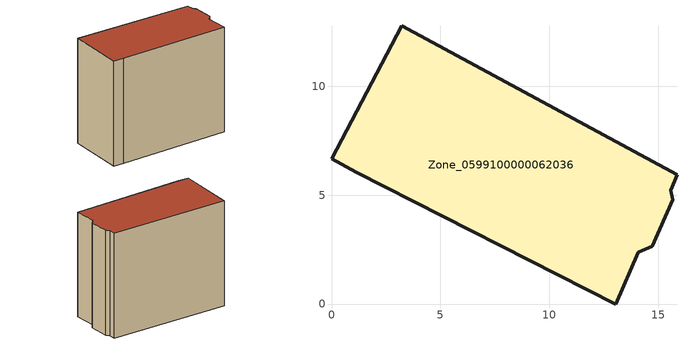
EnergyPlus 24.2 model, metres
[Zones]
Zone_0599100000062036
 floor ground (C_G): 13.06,0 1.14,6.04 0,6.66 3.23,12.77 15.86,5.94 15.57,5.23 15.67,4.8 14.73,2.66 14.08,2.38 z0
 wall outside (C_F): 1.14,6.04 13.06,0 14.08,2.38 14.73,2.66 15.67,4.8 15.57,5.23 15.86,5.94 3.23,12.77 0,6.66 1.14,6.04 z0:12.64
 roof outside (C_R): 15.86,5.94 3.23,12.77 0,6.66 1.14,6.04 13.06,0 14.08,2.38 14.73,2.66 15.67,4.8 15.57,5.23 z12.64
[BUILDING]
Pand.0599100000062036: North Axis=0; Terrain=City; Loads Convergence Tolerance Value=0.04; Temperature Convergence Tolerance Value=0.4; Solar Distribution=FullExterior; Maximum Number of Warmup Days=25; Minimum Number of Warmup Days=1
[Site:Location]
Rotterdam.The.Hague.AP_ZH_NLD Design_Conditions: Latitude=51.96; Longitude=4.45; Time Zone=1; Elevation=-4.5
[SITE:GROUNDTEMPERATURE:BUILDINGSURFACE]
18, 18, 18, 18, 18, 18, 18, 18, 18, 18, 18, 18
[MATERIAL] Thermal Absorptance=0.9; Solar Absorptance=0.7; Visible Absorptance=0.7
Name | Roughness | Thickness | Conductivity | Density | Specific Heat
G.TI.1946 | MediumSmooth | 0.15 | 1 | 540 | 1210
F.TI.1946 | Rough | 0.3 | 0.857143 | 1920 | 840
R.TI.1946 | MediumRough | 0.2 | 0.1 | 1500 | 1000
[CONSTRUCTION]
C_G: G.TI.1946
C_F: F.TI.1946
C_R: R.TI.1946
[ZONE]
Zone_0599100000062036: Type=1; Multiplier=1; Ceiling Height=Autocalculate; Volume=Autocalculate; Floor Area=autocalculate; Part of Total Floor Area=Yes
[ZONEINFILTRATION:DESIGNFLOWRATE]
Infil_Zone_0599100000062036: Zone or ZoneList or Space or SpaceList=Zone_0599100000062036; Schedule=AlwaysOn; Design Flow Rate Calculation Method=Flow/Area; Flow Rate per Floor Area=0.003; Constant Term Coefficient=1; Temperature Term Coefficient=0; Velocity Term Coefficient=0; Velocity Squared Term Coefficient=0
[HVACTEMPLATE:ZONE:IDEALLOADSAIRSYSTEM]
Zone_0599100000062036: Maximum Heating Supply Air Temperature=50; Minimum Cooling Supply Air Temperature=13; Maximum Heating Supply Air Humidity Ratio=0.0156; Minimum Cooling Supply Air Humidity Ratio=0.0077; Heating Limit=NoLimit; Cooling Limit=NoLimit; Dehumidification Control Type=ConstantSensibleHeatRatio; Cooling Sensible Heat Ratio=0.7; Dehumidification Setpoint=60; Humidification Control Type=None; Humidification Setpoint=30; Outdoor Air Method=None; Outdoor Air Flow Rate per Person=0.00944; Outdoor Air Flow Rate per Zone Floor Area=0; Outdoor Air Flow Rate per Zone=0; Demand Controlled Ventilation Type=None; Outdoor Air Economizer Type=NoEconomizer; Heat Recovery Type=None; Sensible Heat Recovery Effectiveness=0.7; Latent Heat Recovery Effectiveness=0.65
[ZONECONTROL:THERMOSTAT]
ThermostatControl_Zone_0599100000062036: Zone or ZoneList=Zone_0599100000062036; Control Type Schedule=DualSetpointControlType; Control 1=Thermostat_Zone_0599100000062036; Temperature Difference Between Cutout And Setpoint=0
[THERMOSTATSETPOINT:DUALSETPOINT]
Thermostat_Zone_0599100000062036: Heating Setpoint Temperature Schedule=HeatingSetpoint_Zone_0599100000062036; Cooling Setpoint Temperature Schedule=CoolingSetpoint_Zone_0599100000062036
[SCHEDULE:COMPACT]
HeatingSetpoint_Zone_0599100000062036: Through: 12/31, For: AllDays, Until: 24:00, 21
CoolingSetpoint_Zone_0599100000062036: Through: 12/31, For: AllDays, Until: 24:00, 24
DualSetpointControlType: Through: 12/31, For: AllDays, Until: 24:00, 4
AlwaysOn: Through: 12/31, For: AllDays, Until: 24:00, 1
